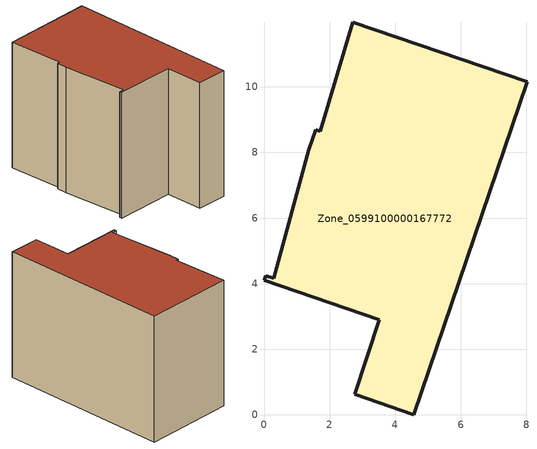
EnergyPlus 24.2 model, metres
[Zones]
Zone_0599100000167772
 floor ground (C_G): 0.05,4.24 0.3,4.17 1.36,8.08 1.58,8.7 1.72,8.65 2.7,11.97 8.02,10.15 4.57,0 2.76,0.62 3.52,2.9 0,4.1 z0
 wall outside (C_F): 4.57,0 8.02,10.15 2.7,11.97 1.72,8.65 1.58,8.7 1.36,8.08 0.3,4.17 0.05,4.24 0,4.1 3.52,2.9 2.76,0.62 4.57,0 z0:7.94
 roof outside (C_R): 0,4.1 3.52,2.9 2.76,0.62 4.57,0 8.02,10.15 2.7,11.97 1.72,8.65 1.58,8.7 1.36,8.08 0.3,4.17 0.05,4.24 z7.94
[BUILDING]
Pand.0599100000167772: North Axis=0; Terrain=City; Loads Convergence Tolerance Value=0.04; Temperature Convergence Tolerance Value=0.4; Solar Distribution=FullExterior; Maximum Number of Warmup Days=25; Minimum Number of Warmup Days=1
[Site:Location]
Rotterdam.The.Hague.AP_ZH_NLD Design_Conditions: Latitude=51.96; Longitude=4.45; Time Zone=1; Elevation=-4.5
[SITE:GROUNDTEMPERATURE:BUILDINGSURFACE]
18, 18, 18, 18, 18, 18, 18, 18, 18, 18, 18, 18
[MATERIAL] Thermal Absorptance=0.9; Solar Absorptance=0.7; Visible Absorptance=0.7
Name | Roughness | Thickness | Conductivity | Density | Specific Heat
G.TC.1975-1991 | MediumSmooth | 0.15 | 0.288461 | 540 | 1210
F.TC.1975-1991 | Rough | 0.3 | 0.230769 | 1920 | 840
R.TC.1975-1991 | MediumRough | 0.2 | 0.153846 | 1500 | 1000
[CONSTRUCTION]
C_G: G.TC.1975-1991
C_F: F.TC.1975-1991
C_R: R.TC.1975-1991
[ZONE]
Zone_0599100000167772: Type=1; Multiplier=1; Ceiling Height=Autocalculate; Volume=Autocalculate; Floor Area=autocalculate; Part of Total Floor Area=Yes
[ZONEINFILTRATION:DESIGNFLOWRATE]
Infil_Zone_0599100000167772: Zone or ZoneList or Space or SpaceList=Zone_0599100000167772; Schedule=AlwaysOn; Design Flow Rate Calculation Method=Flow/Area; Flow Rate per Floor Area=0.003; Constant Term Coefficient=1; Temperature Term Coefficient=0; Velocity Term Coefficient=0; Velocity Squared Term Coefficient=0
[HVACTEMPLATE:ZONE:IDEALLOADSAIRSYSTEM]
Zone_0599100000167772: Maximum Heating Supply Air Temperature=50; Minimum Cooling Supply Air Temperature=13; Maximum Heating Supply Air Humidity Ratio=0.0156; Minimum Cooling Supply Air Humidity Ratio=0.0077; Heating Limit=NoLimit; Cooling Limit=NoLimit; Dehumidification Control Type=ConstantSensibleHeatRatio; Cooling Sensible Heat Ratio=0.7; Dehumidification Setpoint=60; Humidification Control Type=None; Humidification Setpoint=30; Outdoor Air Method=None; Outdoor Air Flow Rate per Person=0.00944; Outdoor Air Flow Rate per Zone Floor Area=0; Outdoor Air Flow Rate per Zone=0; Demand Controlled Ventilation Type=None; Outdoor Air Economizer Type=NoEconomizer; Heat Recovery Type=None; Sensible Heat Recovery Effectiveness=0.7; Latent Heat Recovery Effectiveness=0.65
[ZONECONTROL:THERMOSTAT]
ThermostatControl_Zone_0599100000167772: Zone or ZoneList=Zone_0599100000167772; Control Type Schedule=DualSetpointControlType; Control 1=Thermostat_Zone_0599100000167772; Temperature Difference Between Cutout And Setpoint=0
[THERMOSTATSETPOINT:DUALSETPOINT]
Thermostat_Zone_0599100000167772: Heating Setpoint Temperature Schedule=HeatingSetpoint_Zone_0599100000167772; Cooling Setpoint Temperature Schedule=CoolingSetpoint_Zone_0599100000167772
[SCHEDULE:COMPACT]
HeatingSetpoint_Zone_0599100000167772: Through: 12/31, For: AllDays, Until: 24:00, 21
CoolingSetpoint_Zone_0599100000167772: Through: 12/31, For: AllDays, Until: 24:00, 24
DualSetpointControlType: Through: 12/31, For: AllDays, Until: 24:00, 4
AlwaysOn: Through: 12/31, For: AllDays, Until: 24:00, 1
